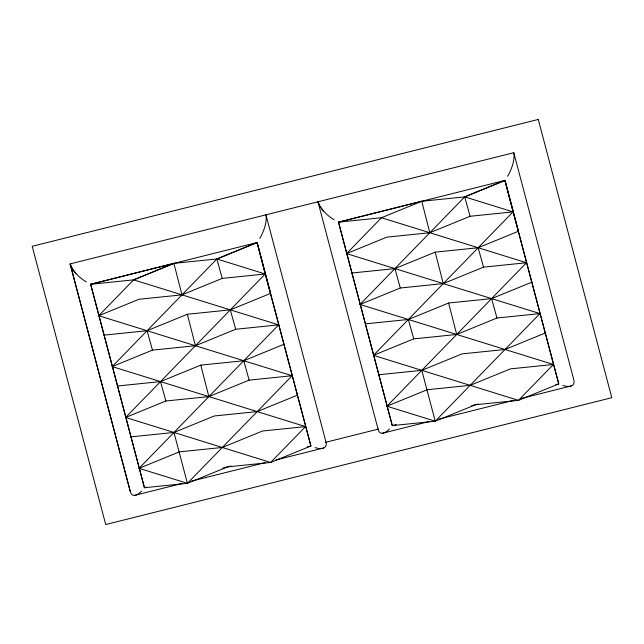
<?xml version="1.0" encoding="UTF-8"?>
<svg xmlns="http://www.w3.org/2000/svg" width="644" height="644" viewBox="0 0 644 644"><rect width="100%" height="100%" fill="white"/><g stroke="black" fill="none" stroke-linecap="round" stroke-linejoin="round"><path stroke-width="0.97" d="M146.381 487.242L144.433 487.725L90.659 284.27L133.638 279.858L278.659 324.866L139.064 468.325L187.404 483.33L292.102 375.734L98.733 315.729L133.638 279.858L173.896 263.356L216.875 258.993L257.141 242.53L310.915 446.002L270.641 462.464L227.67 466.86L187.404 483.33L144.433 487.725L90.659 284.27L173.896 263.356L181.978 294.863L222.244 278.393L265.215 273.998L310.915 446.002L307.043 446.968M90.659 284.27L257.117 242.53L265.215 273.998L125.62 417.457L270.641 462.464L305.538 426.602L112.177 366.597L216.875 258.993L257.093 242.506L270.585 293.398L230.319 309.861L187.348 314.264L147.073 330.726L104.111 335.122M396.173 424.629L392.277 425.604L338.502 222.156L381.473 217.736L526.494 262.744L386.899 406.211L435.247 421.208L539.938 313.612L346.577 253.607L381.473 217.736L421.748 201.274L464.718 196.879L504.985 180.409L558.751 383.88L518.484 400.351L475.514 404.746L435.247 421.208L392.277 425.604L338.519 222.172L421.74 201.234L429.814 232.742L470.088 216.271L513.059 211.876L558.751 383.88L555.836 384.613M338.502 222.156L504.96 180.409L513.059 211.876L373.464 355.343L518.484 400.351L553.381 364.48L360.02 304.475L464.718 196.879L504.936 180.384L518.428 231.277L478.154 247.747L435.191 252.142L394.917 268.604L351.946 273.008M133.638 279.858L173.904 263.396M98.733 315.729L139.007 299.259L181.978 294.863M346.577 253.607L386.851 237.137L429.814 232.742M112.177 366.597L152.451 350.127L195.414 345.731L235.688 329.261L278.659 324.866M117.546 385.989L160.517 381.594L200.791 365.124L243.762 360.729L284.028 344.266M360.02 304.475L400.286 288.005L443.257 283.61L483.531 267.139L526.494 262.744M125.62 417.457L165.894 400.995L208.857 396.599L249.131 380.129L292.102 375.734M365.389 323.868L408.36 319.472L448.626 303.01L491.597 298.615L531.872 282.144M130.99 436.857L173.96 432.462L214.235 415.992L257.197 411.597L297.472 395.134M373.464 355.343L413.73 338.873L456.701 334.478L496.975 318.007L539.938 313.612M139.064 468.325L179.33 451.863L222.301 447.467L262.575 430.997L305.538 426.602M378.833 374.736L421.804 370.34L462.07 353.878L505.041 349.483L545.315 333.012M386.899 406.211L427.173 389.741L470.144 385.345L510.41 368.875L553.381 364.48M562.945 385.506A21.453 9.008 36.4 0 0 573.876 380.089L513.775 152.708L70.14 263.911L130.225 491.291A21.461 8.469 -65.1 0 0 141.591 491.114M222.832 468.075L231.083 466.006M325.228 442.412L378.624 429.025M471.641 405.712L478.42 404.013M134.564 495.389L182.333 483.411M191.107 481.213L265.191 462.642M275.914 459.953L323.682 447.983M382.407 433.267L429.194 421.538M438.942 419.091L514.009 400.278M520.835 398.572L571.526 385.861M513.059 211.876L464.718 196.879L470.088 216.271M265.215 273.998L216.875 258.993L222.244 278.393M334.147 219.813A21.421 9 36.3 0 1 323.763 211.369L320.285 206.925L317.951 201.773L378.06 429.17A21.453 8.469 -65 0 0 389.435 428.985M86.304 281.935A21.421 9 36.3 0 1 75.92 273.491L72.442 269.047L70.107 263.895L130.225 491.291M323.763 211.369L320.285 206.925L318.249 202.78M75.92 273.491L72.442 269.047L70.405 264.901M478.154 247.747L483.531 267.139M491.597 298.615L496.975 318.007M394.917 268.604L400.286 288.005M408.36 319.472L413.73 338.873M421.804 370.34L435.247 421.208M230.319 309.861L235.688 329.261M243.762 360.729L249.131 380.129M147.073 330.726L152.451 350.127M160.517 381.594L165.894 400.995M173.96 432.462L187.404 483.33M448.626 303.01L456.701 334.478M435.191 252.142L443.257 283.61M200.791 365.124L208.857 396.599M187.348 314.264L195.414 345.731M513.775 152.717A21.453 8.469 -65.1 0 1 507.641 176.303M259.798 238.425A21.453 8.469 -65.1 0 0 265.94 214.83L326.033 442.211A21.453 9.008 36.4 0 1 315.109 447.628M538.271 119.454L32.2 246.298L105.729 524.546L611.8 397.702L538.271 119.454"/></g></svg>
